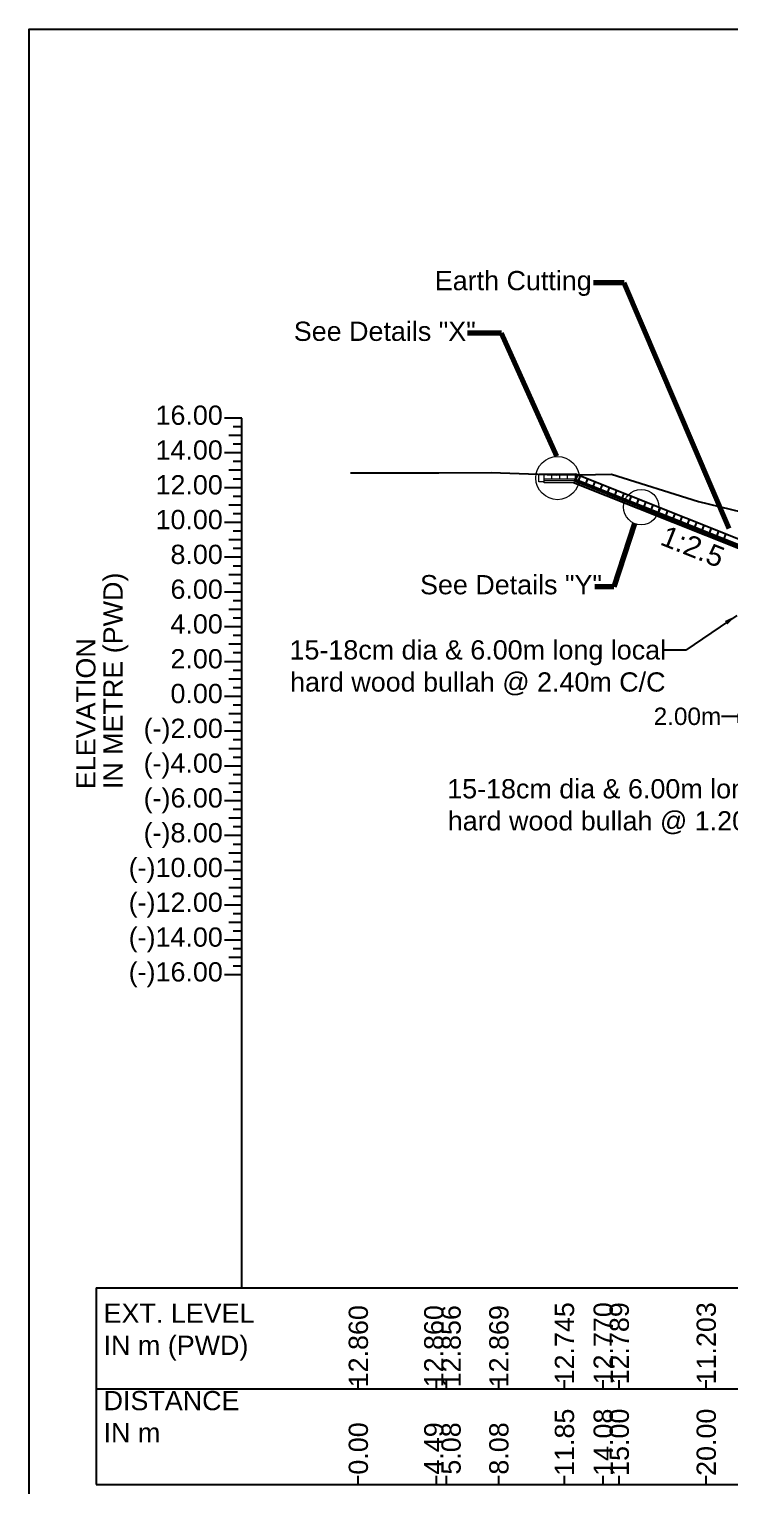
# Model space of a CAD drawing. Header units: inches. Extents: x -885 to 26362, y -28010 to 990.
# Drawn here: x 4267.6 to 4307.9, y -12354.7 to -12271 of the extents above; entities that cross this region are included whole.
import ezdxf
from ezdxf.enums import TextEntityAlignment as Align

# ---------------------------------------------------------------- set-up
doc = ezdxf.new("R2010")
doc.units = ezdxf.units.IN
doc.header["$MEASUREMENT"] = 0
doc.header["$PDMODE"] = 3
doc.linetypes.add('HIDDEN', pattern=[9.525, 6.35, -3.175])
doc.layers.add('GL', color=3, linetype='HIDDEN')
doc.layers.add('LINE', color=7, linetype='Continuous')
doc.layers.add('Layer1', color=7, linetype='Continuous', lineweight=13)
doc.styles.add('dim', font='isocp.shx')
doc.styles.get("Standard").update_dxf_attribs({"font": 'arial.ttf'})
doc.dimstyles.get("Standard").update_dxf_attribs({"dimtxt": 0.18, "dimasz": 0.18, "dimexe": 0.18, "dimexo": 0.0625, "dimgap": 0.09, "dimtad": 0, "dimtih": 1, "dimtoh": 1, "dimdec": 4, "dimzin": 0, "dimdsep": 46, "dimtxsty": 'Standard', "dimcen": 0.09, "dimadec": 0, "dimazin": 0, "dimtfac": 1, "dimtdec": 4, "dimtofl": 0, "dimtmove": 0, "dimatfit": 3, "dimfxl": 1, "dimtolj": 1, "dimtzin": 0, "dimarcsym": 0})
doc.dimstyles.new('STANDARD$0', dxfattribs={"dimscale": 0, "dimtxt": 8, "dimasz": 8, "dimexe": 4, "dimexo": 0, "dimgap": 2, "dimtad": 1, "dimdec": 0, "dimzin": 0, "dimdsep": 46, "dimtxsty": 'dim', "dimblk": 'DOTSMALL', "dimcen": 1, "dimclrd": 6, "dimclre": 6, "dimclrt": 256, "dimadec": 0, "dimazin": 0, "dimtfac": 1, "dimtdec": 0, "dimtix": 1, "dimtofl": 0, "dimtmove": 1, "dimatfit": 3, "dimldrblk": 'DOTSMALL', "dimfxl": 6, "dimtolj": 1, "dimtzin": 0, "dimarcsym": 0})

# ---------------------------------------------------------------- blocks, each defined once
blk = doc.blocks.new('*D96')
at = {"color": 0, "lineweight": -2, "ltscale": 0.5, "transparency": 16777216}
for p, q in [((4308.402, -12310.519), (4307.444, -12310.519)), ((4308.402, -12310.369), (4308.402, -12310.883)), ((4310.197, -12310.519), (4308.809, -12310.519)), ((4310.605, -12310.369), (4310.605, -12310.883))]:
    blk.add_line(p, q, dxfattribs=at)
at = {"color": 0, "linetype": 'Continuous', "ltscale": 0.5, "transparency": 16777216}
for points in [[(4308.809, -12310.451), (4308.809, -12310.587), (4308.402, -12310.519)], [(4310.197, -12310.451), (4310.197, -12310.587), (4310.605, -12310.519)]]:
    blk.add_solid(points, dxfattribs=at)
at = {"layer": 'Defpoints', "color": 0, "linetype": 'Continuous', "ltscale": 0.5, "transparency": 16777216}
for p in [(4308.402, -12308.778), (4310.605, -12308.807), (4310.605, -12310.519)]:
    blk.add_point(p, dxfattribs=at)
at = {"color": 0, "linetype": 'Continuous', "lineweight": -3, "ltscale": 0.5, "transparency": 16777216, "insert": (4305.478, -12310.519), "char_height": 1, "attachment_point": 5}
blk.add_mtext('\\A1;2.00m', dxfattribs=at)

msp = doc.modelspace()

# ---------------------------------------------------------------- linework, layer by layer
at = {"color": 0, "linetype": 'ByBlock'}
for p, q in [((4279.869324, -12293.372502), (4278.869324, -12293.372502)), ((4279.869324, -12343.372502), (4279.869324, -12293.372502)), ((4279.869324, -12294.372502), (4279.119324, -12294.372502)), ((4279.869324, -12293.872502), (4279.369324, -12293.872502)), ((4279.869324, -12295.372502), (4278.869324, -12295.372502)), ((4279.869324, -12294.872502), (4279.369324, -12294.872502)), ((4279.869324, -12295.872502), (4279.369324, -12295.872502)), ((4279.869324, -12296.372502), (4279.119324, -12296.372502)), ((4279.869324, -12296.872502), (4279.369324, -12296.872502)), ((4279.869324, -12297.372502), (4278.869324, -12297.372502)), ((4279.869324, -12297.872502), (4279.369324, -12297.872502)), ((4279.869324, -12298.372502), (4279.119324, -12298.372502)), ((4279.869324, -12299.372502), (4278.869324, -12299.372502)), ((4279.869324, -12298.872502), (4279.369324, -12298.872502)), ((4279.869324, -12300.372502), (4279.119324, -12300.372502)), ((4279.869324, -12299.872502), (4279.369324, -12299.872502)), ((4279.869324, -12300.872502), (4279.369324, -12300.872502)), ((4279.869324, -12301.372502), (4278.869324, -12301.372502)), ((4279.869324, -12301.872502), (4279.369324, -12301.872502)), ((4279.869324, -12302.372502), (4279.119324, -12302.372502)), ((4279.869324, -12302.872502), (4279.369324, -12302.872502)), ((4279.869324, -12303.372502), (4278.869324, -12303.372502)), ((4279.869324, -12304.372502), (4279.119324, -12304.372502)), ((4279.869324, -12303.872502), (4279.369324, -12303.872502)), ((4279.869324, -12305.372502), (4278.869324, -12305.372502)), ((4279.869324, -12304.872502), (4279.369324, -12304.872502)), ((4279.869324, -12305.872502), (4279.369324, -12305.872502)), ((4279.869324, -12306.372502), (4279.119324, -12306.372502)), ((4279.869324, -12306.872502), (4279.369324, -12306.872502)), ((4279.869324, -12307.372502), (4278.869324, -12307.372502)), ((4279.869324, -12307.872502), (4279.369324, -12307.872502)), ((4279.869324, -12308.372502), (4279.119324, -12308.372502)), ((4279.869324, -12309.372502), (4278.869324, -12309.372502)), ((4279.869324, -12308.872502), (4279.369324, -12308.872502)), ((4279.869324, -12310.372502), (4279.119324, -12310.372502)), ((4279.869324, -12309.872502), (4279.369324, -12309.872502)), ((4279.869324, -12311.372502), (4278.869324, -12311.372502)), ((4279.869324, -12310.872502), (4279.369324, -12310.872502)), ((4279.869324, -12311.872502), (4279.369324, -12311.872502)), ((4279.869324, -12312.372502), (4279.119324, -12312.372502)), ((4279.869324, -12312.872502), (4279.369324, -12312.872502)), ((4279.869324, -12313.372502), (4278.869324, -12313.372502)), ((4279.869324, -12313.872502), (4279.369324, -12313.872502)), ((4279.869324, -12314.372502), (4279.119324, -12314.372502)), ((4279.869324, -12315.372502), (4278.869324, -12315.372502)), ((4279.869324, -12314.872502), (4279.369324, -12314.872502)), ((4279.869324, -12316.372502), (4279.119324, -12316.372502)), ((4279.869324, -12315.872502), (4279.369324, -12315.872502)), ((4279.869324, -12316.872502), (4279.369324, -12316.872502)), ((4279.869324, -12317.372502), (4278.869324, -12317.372502)), ((4279.869324, -12317.872502), (4279.369324, -12317.872502)), ((4279.869324, -12318.372502), (4279.119324, -12318.372502)), ((4279.869324, -12318.872502), (4279.369324, -12318.872502)), ((4279.869324, -12319.372502), (4278.869324, -12319.372502)), ((4279.869324, -12320.372502), (4279.119324, -12320.372502)), ((4279.869324, -12319.872502), (4279.369324, -12319.872502)), ((4279.869324, -12321.372502), (4278.869324, -12321.372502)), ((4279.869324, -12320.872502), (4279.369324, -12320.872502)), ((4279.869324, -12321.872502), (4279.369324, -12321.872502)), ((4279.869324, -12322.372502), (4279.119324, -12322.372502)), ((4279.869324, -12322.872502), (4279.369324, -12322.872502)), ((4279.869324, -12323.372502), (4278.869324, -12323.372502)), ((4279.869324, -12323.872502), (4279.369324, -12323.872502)), ((4279.869324, -12324.372502), (4279.119324, -12324.372502)), ((4279.869324, -12325.372502), (4278.869324, -12325.372502)), ((4279.869324, -12324.872502), (4279.369324, -12324.872502)), ((4271.497925, -12343.372502), (4271.497925, -12354.665341)), ((4286.558966, -12354.665341), (4286.558966, -12354.165341)), ((4291.048266, -12354.665341), (4291.048266, -12354.165341)), ((4291.636266, -12354.665341), (4291.636266, -12354.165341)), ((4294.636766, -12354.665341), (4294.636766, -12354.165341)), ((4298.407966, -12354.665341), (4298.407966, -12354.165341)), ((4300.636866, -12354.665341), (4300.636866, -12354.165341)), ((4301.559566, -12354.665341), (4301.559566, -12354.165341)), ((4306.559166, -12354.665341), (4306.559166, -12354.165341))]:
    msp.add_line(p, q, dxfattribs=at)
at = {"color": 0, "linetype": 'Continuous', "lineweight": -3, "ltscale": 0.5}
for p, q in [((4296.935886, -12296.584002), (4299.035886, -12296.584002)), ((4298.259566, -12296.584002), (4299.035886, -12296.584002)), ((4308.407488, -12300.871159), (4298.936238, -12297.082659)), ((4308.430103, -12300.772502), (4298.958853, -12296.984002)), ((4308.449362, -12300.672502), (4298.978112, -12296.884002)), ((4308.507136, -12300.372502), (4299.035886, -12296.584002)), ((4299.157004, -12296.631871), (4299.045586, -12296.910414)), ((4299.315217, -12296.695734), (4299.2038, -12296.974277)), ((4299.733032, -12296.86286), (4299.621614, -12297.141403)), ((4300.150846, -12297.029985), (4300.039429, -12297.308528)), ((4300.568661, -12297.197111), (4300.457243, -12297.475654)), ((4300.986475, -12297.364237), (4300.875058, -12297.64278)), ((4301.40429, -12297.531363), (4301.292872, -12297.809906)), ((4301.822104, -12297.698489), (4301.710687, -12297.977032)), ((4302.239919, -12297.865615), (4302.128501, -12298.144158)), ((4302.657733, -12298.03274), (4302.546316, -12298.311283)), ((4303.075548, -12298.199866), (4302.96413, -12298.478409)), ((4303.493362, -12298.366992), (4303.381945, -12298.645535)), ((4303.911177, -12298.534118), (4303.799759, -12298.812661)), ((4304.328991, -12298.701244), (4304.217574, -12298.979787)), ((4304.746806, -12298.868369), (4304.635388, -12299.146912)), ((4305.16462, -12299.035495), (4305.053203, -12299.314038)), ((4305.582435, -12299.202621), (4305.471017, -12299.481164)), ((4306.000249, -12299.369747), (4305.888832, -12299.64829)), ((4306.418064, -12299.536873), (4306.306647, -12299.815416)), ((4306.835878, -12299.703998), (4306.724461, -12299.982541)), ((4307.253693, -12299.871124), (4307.142276, -12300.149667)), ((4307.671507, -12300.03825), (4307.56009, -12300.316793))]:
    msp.add_line(p, q, dxfattribs=at)
at = {"color": 0, "linetype": 'ByBlock'}
msp.add_lwpolyline([(4273.566873, -12315.620268, 0, 0, 0), (4273.566873, -12301.678293, 0.390665, 0, 0), (4273.566873, -12300.896962, 0, 0, 0)], format="xyseb", dxfattribs=at)
at = {"color": 7, "lineweight": 20, "ltscale": 0.18}
for centre in [(4298.007527, -12296.814524), (4298.007665, -12296.814524)]:
    msp.add_circle(centre, 1.244459, dxfattribs=at)
at = {"layer": 'GL'}
msp.add_lwpolyline([(4286.108966, -12296.512502), (4290.598266, -12296.512502), (4291.186266, -12296.516302), (4294.186766, -12296.503802), (4297.957966, -12296.627102), (4300.186866, -12296.602502), (4301.109566, -12296.584002), (4306.109166, -12298.169702), (4311.107866, -12299.371002)], dxfattribs=at)
at = {"layer": 'Layer1', "color": 7, "lineweight": 20}
for p, q in [((4296.935886, -12297.040427), (4296.935886, -12296.584002)), ((4297.235886, -12297.040427), (4296.935886, -12297.040427)), ((4297.235886, -12296.889514), (4297.235886, -12296.584002)), ((4297.235886, -12297.040427), (4297.235886, -12296.584002)), ((4297.235886, -12297.082659), (4297.235886, -12296.584002)), ((4299.035886, -12296.884002), (4297.235886, -12296.884002)), ((4298.958853, -12296.984002), (4297.235886, -12296.984002)), ((4298.958853, -12296.984002), (4297.235886, -12296.984002)), ((4298.936238, -12297.082659), (4297.235886, -12297.082659)), ((4297.685886, -12296.887827), (4297.685886, -12296.584002)), ((4299.035886, -12296.884002), (4297.685886, -12296.884002)), ((4298.135886, -12296.885689), (4298.135886, -12296.584002)), ((4298.135886, -12296.884002), (4298.135886, -12296.584002)), ((4298.135886, -12296.884002), (4298.135886, -12296.584002)), ((4298.585886, -12296.884002), (4298.585886, -12296.584002)), ((4299.035886, -12296.884002), (4299.035886, -12296.584002))]:
    msp.add_line(p, q, dxfattribs=at)
at = {"layer": 'LINE', "color": 0, "linetype": 'ByBlock', "lineweight": -3, "ltscale": 0.5}
for p, q in [((4271.497925, -12343.372502), (4441.917666, -12343.372502)), ((4286.558966, -12349.165341), (4286.558966, -12348.665341)), ((4291.048266, -12349.165341), (4291.048266, -12348.665341)), ((4291.636266, -12349.165341), (4291.636266, -12348.665341)), ((4294.636766, -12349.165341), (4294.636766, -12348.665341)), ((4298.407966, -12349.165341), (4298.407966, -12348.665341)), ((4300.636866, -12349.165341), (4300.636866, -12348.665341)), ((4301.559566, -12349.165341), (4301.559566, -12348.665341)), ((4306.559166, -12349.165341), (4306.559166, -12348.665341)), ((4271.497925, -12349.165341), (4441.917666, -12349.165341)), ((4271.497925, -12354.665341), (4441.917666, -12354.665341))]:
    msp.add_line(p, q, dxfattribs=at)
at = {"layer": 'LINE', "color": 7, "lineweight": -2, "ltscale": 0.5}
msp.add_lwpolyline([(4267.636926, -12396.746483), (4267.636926, -12271.010423), (4445.445495, -12271.010423), (4445.445495, -12396.746483), (4267.636926, -12396.746483)], close=True, dxfattribs=at)
at = {"layer": 'LINE', "color": 0, "linetype": 'ByBlock', "lineweight": 20, "ltscale": 0.5}
msp.add_circle((4302.820874, -12298.483491), 1.018167, dxfattribs=at)

# ---------------------------------------------------------------- texts
at = {"layer": 'Layer1', "color": 7, "lineweight": 20, "insert": (4304.283253, -12299.508577), "char_height": 1.1955372, "width": 14.78044575, "attachment_point": 1, "rotation": 338.19859051}
msp.add_mtext('1:2.5', dxfattribs=at)
at = {"layer": 'LINE', "color": 0, "linetype": 'ByBlock', "lineweight": -3, "ltscale": 0.5}
for s, p in [('16.00', (4278.769324, -12293.75633)), ('14.00', (4278.769324, -12295.75633)), ('12.00', (4278.769324, -12297.75633)), ('10.00', (4278.769324, -12299.75633)), ('8.00', (4278.769324, -12301.75633)), ('6.00', (4278.769324, -12303.75633)), ('4.00', (4278.769324, -12305.75633)), ('2.00', (4278.769324, -12307.75633)), ('0.00', (4278.769324, -12309.75633)), ('(-)2.00', (4278.769324, -12311.75633)), ('(-)4.00', (4278.769324, -12313.75633)), ('(-)6.00', (4278.769324, -12315.75633)), ('(-)8.00', (4278.769324, -12317.75633)), ('(-)10.00', (4278.769324, -12319.75633)), ('(-)12.00', (4278.769324, -12321.75633)), ('(-)14.00', (4278.769324, -12323.75633)), ('(-)16.00', (4278.769324, -12325.75633))]:
    msp.add_text(s, height=1.1061994, dxfattribs=at).set_placement(p, align=Align.RIGHT)
for s, height, p in [('IN METRE (PWD)', 1.10619938, (4273.011027, -12314.698959)), ('ELEVATION', 1.1061994, (4271.449471, -12314.698959))]:
    msp.add_text(s, height=height, rotation=90, dxfattribs=at).set_placement(p)
for s, p in [('12.860', (4286.558966, -12344.361081)), ('12.860', (4290.896087, -12344.361081)), ('12.856', (4291.889919, -12344.361081)), ('12.869', (4294.636766, -12344.361081)), ('12.745', (4298.407966, -12344.19216)), ('12.770', (4300.636866, -12344.19216)), ('12.789', (4301.559566, -12344.19216)), ('11.203', (4306.559166, -12344.19216)), ('11.85', (4298.407966, -12350.310207)), ('14.08', (4300.636866, -12350.310207)), ('15.00', (4301.559566, -12350.310207)), ('20.00', (4306.559166, -12350.310207)), ('0.00', (4286.558966, -12351.097175)), ('4.49', (4290.896087, -12351.097175)), ('5.08', (4291.889919, -12351.097175)), ('8.08', (4294.636766, -12351.097175))]:
    msp.add_text(s, height=1.1061994, rotation=90, dxfattribs=at).set_placement(p, align=Align.MIDDLE_RIGHT)
at = {"layer": 'LINE', "color": 0, "linetype": 'ByBlock', "lineweight": -3, "ltscale": 0.5, "char_height": 1.10619938, "width": 47.95016867, "attachment_point": 2}
for s, insert in [('Earth Cutting', (4295.462808, -12284.911833)), ('See Details "X"', (4288.080261, -12287.826097)), ('See Details "Y"', (4295.336216, -12302.393113)), ('15-18cm dia & 6.00m long local\\Phard wood bullah @ 2.40m C/C ', (4293.427058, -12306.141243)), ('15-18cm dia & 6.00m long local\\Phard wood bullah @ 1.20m C/C ', (4302.490926, -12314.12349))]:
    msp.add_mtext(s, dxfattribs=dict(at, insert=insert))
at = {"layer": 'LINE', "color": 0, "linetype": 'ByBlock', "lineweight": -3, "ltscale": 0.5, "char_height": 1.10619938, "attachment_point": 1}
for s, insert in [('EXT. LEVEL^JIN m (PWD)', (4271.916495, -12344.271835)), ('DISTANCE^JIN m', (4271.916495, -12349.294675))]:
    msp.add_mtext(s, dxfattribs=dict(at, insert=insert))

# ---------------------------------------------------------------- dimensions: what is measured, and where the dimension line sits
at = {"color": 0, "linetype": 'Continuous', "lineweight": -3, "ltscale": 0.5}
dim = msp.add_linear_dim(base=(4310.604561, -12310.519296), p1=(4308.401629, -12308.778076), p2=(4310.604561, -12308.806973), text='2.00m', dimstyle='STANDARD$0', override={"dimscale": 1, "dimtxt": 1, "dimasz": 0.4075, "dimexe": 0.364, "dimexo": 0.219, "dimgap": 0.09, "dimtad": 0, "dimdec": 2, "dimpost": 'm', "dimtxsty": 'Standard', "dimcen": 0.09, "dimclrd": 0, "dimclre": 0, "dimclrt": 0, "dimtdec": 2, "dimtix": 0, "dimtmove": 0, "dimfxl": 0.15, "dimfxlon": 1}, dxfattribs=at)
dim.commit()
dim.dimension.update_dxf_attribs({"geometry": '*D96', "text_midpoint": (4305.478104, -12310.519296), "dimtype": 160})

# ---------------------------------------------------------------- leaders
at = {"color": 0, "linetype": 'Continuous', "lineweight": -2, "ltscale": 0.5}
msp.add_leader([(4308.316998, -12304.710423), (4305.388938, -12306.710609), (4304.082093, -12306.710609)], dimstyle='Standard', override={"dimasz": 0.75, "dimfxl": 0.15, "dimfxlon": 1}, dxfattribs=at)
at = {"layer": 'LINE', "color": 7, "lineweight": 20, "ltscale": 0.5}
for points in [[(4307.878457, -12299.712195), (4301.84484, -12285.599296), (4300.086779, -12285.599296)], [(4297.975735, -12295.549595), (4294.797167, -12288.48123), (4292.839931, -12288.48123)]]:
    msp.add_leader(points, dimstyle='Standard', override={"dimtxt": 0.9, "dimasz": 0.7, "dimclrd": 7, "dimclre": 7, "dimclrt": 7, "dimlwd": 65535, "dimlwe": 65535}, dxfattribs=at)
at = {"layer": 'LINE', "color": 7, "lineweight": 13, "ltscale": 0.5}
msp.add_leader([(4302.432806, -12299.424803), (4301.254359, -12303.070246), (4300.153789, -12303.069651)], dimstyle='Standard', override={"dimtxt": 0.9, "dimasz": 0.7, "dimclrd": 7, "dimclre": 7, "dimclrt": 7, "dimlwd": 65535, "dimlwe": 65535}, dxfattribs=at)

doc.saveas('drawing.dxf')
